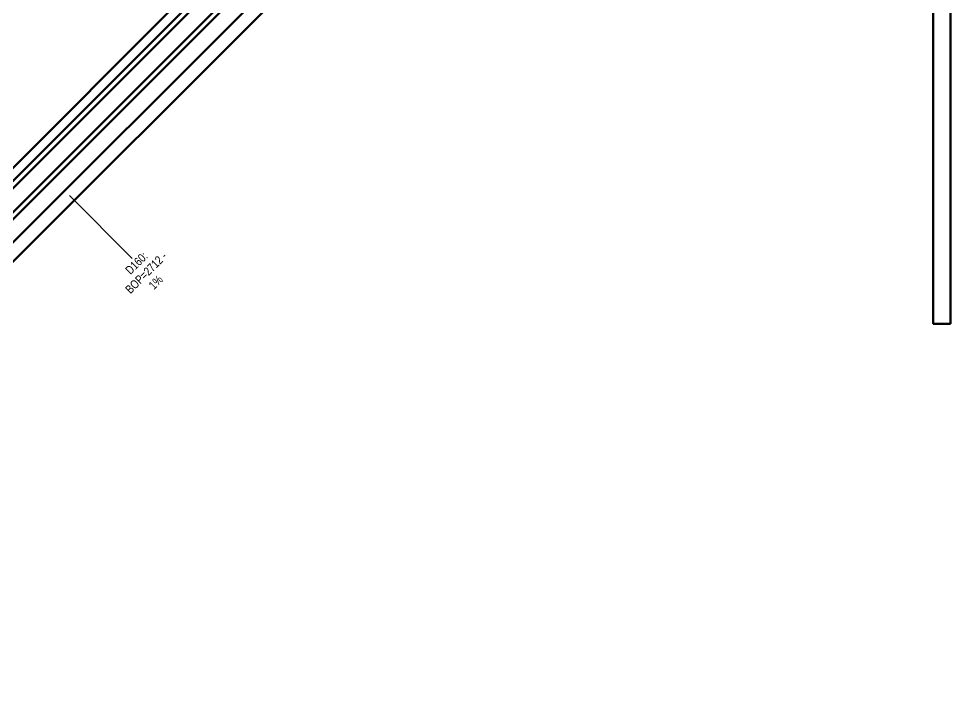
# Model space of a CAD drawing. Header units: millimetres. Extents: x -108050 to 96605, y 58136 to 140997.
# Drawn here: x -54748 to -43848, y 70488 to 78326 of the extents above; entities that cross this region are included whole.
import ezdxf

# ---------------------------------------------------------------- set-up
doc = ezdxf.new("R2010")
doc.units = ezdxf.units.MM
doc.layers.add('P-PIPE', color=3, linetype='Continuous', lineweight=50)
doc.layers.add('P-PIPE-IDEN', color=2, linetype='Continuous', lineweight=9)
doc.styles.add('Arial', font='arial.ttf', dxfattribs={"width": 0.8, "height": 100})

msp = doc.modelspace()

# ---------------------------------------------------------------- linework, layer by layer
at = {"layer": 'P-PIPE'}
for p, q in [((-47969, 83430), (-58944, 72454)), ((-44048, 83385), (-44048, 74756)), ((-43848, 74756), (-43848, 83385)), ((-58944, 72299), (-47891, 83352)), ((-48016, 83141), (-58944, 72213)), ((-59043, 71832), (-47875, 83000)), ((-47957, 82838), (-59100, 71694)), ((-47995, 82528), (-60176, 70347)), ((-60063, 70234), (-47882, 82414))]:
    msp.add_line(p, q, dxfattribs=at)
for start_param, end_param in [(3.141593, 4.712389), (4.712389, 6.283185)]:
    msp.add_ellipse((-43948, 74756), major_axis=(100, 0), ratio=0.004991, start_param=start_param, end_param=end_param, dxfattribs=at)
at = {"layer": 'P-PIPE-IDEN'}
msp.add_line((-54154, 76256), (-53420, 75521), dxfattribs=at)

# ---------------------------------------------------------------- texts
at = {"layer": 'P-PIPE-IDEN', "char_height": 100, "attachment_point": 1, "rotation": 45, "style": 'Arial'}
for s, insert, width in [('D160:', (-53510, 75395), 365.57), ('BOP=2712 -', (-53510, 75170), 750.38), ('1%', (-53237, 75219), 198.82)]:
    msp.add_mtext(s, dxfattribs=dict(at, insert=insert, width=width))

doc.saveas('drawing.dxf')
